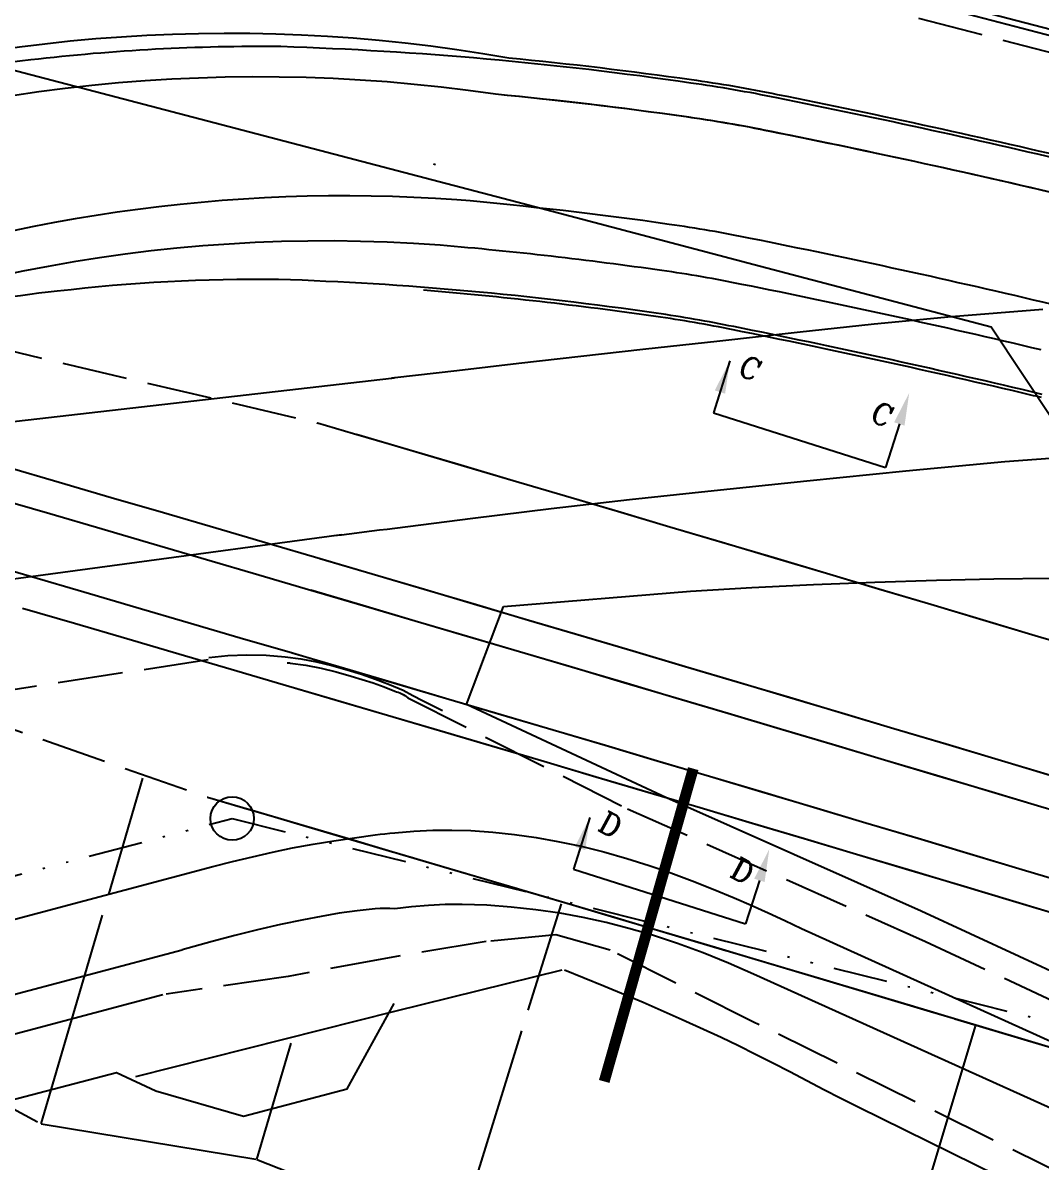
# Model space of a CAD drawing. Header units: millimetres. Extents: x 127045 to 128191, y 151549 to 152340.
# Drawn here: x 127383 to 127429.8, y 151946 to 151998.4 of the extents above; entities that cross this region are included whole.
import ezdxf

# ---------------------------------------------------------------- set-up
doc = ezdxf.new("R2010")
doc.units = ezdxf.units.MM
doc.header["$MEASUREMENT"] = 0
for name, pattern in [('BTA', [5.699999999999999, 2.5, -1, 0.1, -1, 0.1, -1]), ('CENTER2', [28.125, 18.75, -3.125, 3.125, -3.125]), ('HTS', [7.5, 4, -1, 1.5, -1]), ('INT_344$0$TYPE1', [4, 3, -1]), ('INT_344$0$TYPE3', [11, 10, -1]), ('TGV_344$0$TYPE1', [4, 3, -1])]:
    doc.linetypes.add(name, pattern=pattern)
doc.layers.get('0').update_dxf_attribs({"color": 252, "linetype": 'CONTINUOUS'})
for name, color, linetype in [('-BT_AER_DES', 5, 'BTA'), ('-GAI_PRO', 7, 'CONTINUOUS'), ('-HT_SOU_PRO', 4, 'HTS'), ('-POT_EX_DES', 5, 'CONTINUOUS'), ('COUPS_PRO', 7, 'CONTINUOUS'), ('INT_344$0$102', 252, 'CONTINUOUS'), ('INT_344$0$104', 252, 'CONTINUOUS'), ('INT_344$0$105', 252, 'CONTINUOUS'), ('INT_344$0$113', 252, 'CONTINUOUS'), ('INT_344$0$136', 252, 'CONTINUOUS'), ('INT_344$0$RONDPOINT', 252, 'CONTINUOUS'), ('TGV_344$0$1', 252, 'CONTINUOUS'), ('TGV_344$0$36', 252, 'CONTINUOUS'), ('TGV_344$0$5', 252, 'CONTINUOUS'), ('TGV_344$0$6', 252, 'CONTINUOUS'), ('VOI_344$0$101', 252, 'CONTINUOUS'), ('VOI_344$0$104', 252, 'CONTINUOUS')]:
    doc.layers.add(name, color=color, linetype=linetype)
doc.styles.add('ROMANC', font='romanc', dxfattribs={"height": 1.5})

# ---------------------------------------------------------------- blocks, each defined once
blk = doc.blocks.new('P_BETON')
blk.add_circle((0, 0), 1)
blk = doc.blocks.new('INT_344')
at = {"layer": 'INT_344$0$102'}
for p, q in [((127384.630085, 151977.259061, 57.401974), (127382.229107, 151977.959468, 57.370659)), ((127387.030818, 151976.557814, 57.433289), (127384.630085, 151977.259061, 57.401974)), ((127384.207997, 151975.813094, 57.311974), (127381.807525, 151976.513352, 57.280659)), ((127389.431305, 151975.855727, 57.464603), (127387.030818, 151976.557814, 57.433289)), ((127386.608223, 151975.111994, 57.343288), (127384.207997, 151975.813094, 57.311974)), ((127391.831546, 151975.152799, 57.495918), (127389.431305, 151975.855727, 57.464603)), ((127394.23154, 151974.44903, 57.5282), (127391.831546, 151975.152799, 57.495918)), ((127389.008204, 151974.410055, 57.374603), (127386.608223, 151975.111994, 57.343288)), ((127391.407939, 151973.707275, 57.40591800000001), (127389.008204, 151974.410055, 57.374603)), ((127396.631289, 151973.744421, 57.56048199999999), (127394.23154, 151974.44903, 57.5282)), ((127380.967896, 151973.633244, 57.34066), (127383.367359, 151972.93328, 57.371974)), ((127393.807427, 151973.003655, 57.438201), (127391.407939, 151973.707275, 57.40591800000001)), ((127399.021192, 151973.041795, 57.592634), (127396.62169, 151973.747241, 57.559868)), ((127399.03079, 151973.038972, 57.592764), (127396.631289, 151973.744421, 57.56048199999999)), ((127401.420447, 151972.335509, 57.625401), (127399.021192, 151973.041795, 57.592634)), ((127401.430044, 151972.332682, 57.625046), (127399.03079, 151973.038972, 57.592764)), ((127383.367359, 151972.93328, 57.371974), (127385.766577, 151972.232475, 57.403288)), ((127396.206669, 151972.299195, 57.470484), (127393.807427, 151973.003655, 57.438201)), ((127385.766577, 151972.232475, 57.403288), (127388.165549, 151971.530831, 57.43460200000001)), ((127398.596069, 151971.596717, 57.50263399999999), (127396.197073, 151972.302014, 57.46986800000001)), ((127398.605664, 151971.593894, 57.50276700000001), (127396.206669, 151972.299195, 57.470484)), ((127403.819455, 151971.628382, 57.65816700000001), (127401.420447, 151972.335509, 57.625401)), ((127403.82905, 151971.625552, 57.65829799999999), (127401.430044, 151972.332682, 57.625046)), ((127382.945271, 151971.487312, 57.281974), (127385.343982, 151970.786656, 57.313288)), ((127388.165549, 151971.530831, 57.43460200000001), (127390.564276, 151970.828346, 57.465916)), ((127400.994818, 151970.890579, 57.5354), (127398.596069, 151971.596717, 57.50263399999999)), ((127401.004412, 151970.887753, 57.535049), (127398.605664, 151971.593894, 57.50276700000001)), ((127406.218214, 151970.920415, 57.69093299999999), (127403.819455, 151971.628382, 57.65816700000001)), ((127406.227809, 151970.917582, 57.691549), (127403.82905, 151971.625552, 57.65829799999999)), ((127385.343982, 151970.786656, 57.313288), (127387.742448, 151970.085159, 57.344602)), ((127390.564276, 151970.828346, 57.465916), (127392.962756, 151970.125021, 57.498199)), ((127403.393319, 151970.183602, 57.568167), (127400.994818, 151970.890579, 57.5354)), ((127403.402913, 151970.180772, 57.5683), (127401.004412, 151970.887753, 57.535049)), ((127408.616726, 151970.211609, 57.724667), (127406.218214, 151970.920415, 57.69093299999999)), ((127408.62632, 151970.208772, 57.724801), (127406.227809, 151970.917582, 57.691549)), ((127387.742448, 151970.085159, 57.344602), (127390.140669, 151969.382823, 57.375916)), ((127392.962756, 151970.125021, 57.498199), (127395.36099, 151969.420857, 57.53048100000001)), ((127405.791573, 151969.475785, 57.600933), (127403.393319, 151970.183602, 57.568167)), ((127405.801166, 151969.472951, 57.601551), (127403.402913, 151970.180772, 57.5683)), ((127411.014989, 151969.501962, 57.7584), (127408.616726, 151970.211609, 57.724667)), ((127411.024582, 151969.499122, 57.758053), (127408.62632, 151970.208772, 57.724801)), ((127390.140669, 151969.382823, 57.375916), (127392.538643, 151968.679646, 57.408198)), ((127395.351398, 151969.423675, 57.529869), (127397.749386, 151968.718674, 57.562634)), ((127395.36099, 151969.420857, 57.53048100000001), (127397.758977, 151968.715853, 57.562764)), ((127408.189579, 151968.767127, 57.634666), (127405.791573, 151969.475785, 57.600933)), ((127408.19917, 151968.764291, 57.634802), (127405.801166, 151969.472951, 57.601551)), ((127413.413004, 151968.791476, 57.79213299999999), (127411.014989, 151969.501962, 57.7584)), ((127413.422596, 151968.788633, 57.792272), (127411.024582, 151969.499122, 57.758053)), ((127392.538643, 151968.679646, 57.408198), (127394.936371, 151967.975631, 57.44048100000001)), ((127397.749386, 151968.718674, 57.562634), (127400.147127, 151968.012833, 57.5954)), ((127397.758977, 151968.715853, 57.562764), (127400.156718, 151968.010008, 57.59504699999999)), ((127410.587336, 151968.05763, 57.6684), (127408.189579, 151968.767127, 57.634666)), ((127410.596927, 151968.054791, 57.668053), (127408.19917, 151968.764291, 57.634802)), ((127415.81077, 151968.08015, 57.825867), (127413.413004, 151968.791476, 57.79213299999999)), ((127415.82036, 151968.077303, 57.82649), (127413.422596, 151968.788633, 57.792272)), ((127394.92678, 151967.978448, 57.43986899999999), (127397.324263, 151967.273596, 57.472634)), ((127394.936371, 151967.975631, 57.44048100000001), (127397.333852, 151967.270775, 57.472764)), ((127400.147127, 151968.012833, 57.5954), (127402.544621, 151967.306153, 57.628165)), ((127400.156718, 151968.010008, 57.59504699999999), (127402.55421, 151967.303325, 57.628298)), ((127412.984845, 151967.347294, 57.702133), (127410.587336, 151968.05763, 57.6684)), ((127412.994435, 151967.344452, 57.702271), (127410.596927, 151968.054791, 57.668053)), ((127418.208286, 151967.367985, 57.86056899999999), (127415.81077, 151968.08015, 57.825867)), ((127418.217876, 151967.365134, 57.860709), (127415.82036, 151968.077303, 57.82649)), ((127402.544621, 151967.306153, 57.628165), (127404.941867, 151966.598633, 57.66093100000001)), ((127402.55421, 151967.303325, 57.628298), (127404.951456, 151966.595801, 57.661549)), ((127415.382105, 151966.636118, 57.73586700000001), (127412.984845, 151967.347294, 57.702133)), ((127415.391694, 151966.633272, 57.73649), (127412.994435, 151967.344452, 57.702271)), ((127420.605553, 151966.65498, 57.89527099999999), (127418.208286, 151967.367985, 57.86056899999999)), ((127420.615142, 151966.652126, 57.894928), (127418.217876, 151967.365134, 57.860709)), ((127397.324263, 151967.273596, 57.472634), (127399.721498, 151966.567904, 57.5054)), ((127397.333852, 151967.270775, 57.472764), (127399.731086, 151966.56508, 57.505047)), ((127399.721498, 151966.567904, 57.5054), (127402.118486, 151965.861373, 57.538165)), ((127399.731086, 151966.56508, 57.505047), (127402.128073, 151965.858545, 57.538298)), ((127404.941867, 151966.598633, 57.66093100000001), (127407.338865, 151965.890274, 57.694665)), ((127404.951456, 151966.595801, 57.661549), (127407.348453, 151965.887439, 57.694799)), ((127417.779116, 151965.924103, 57.77056899999999), (127415.382105, 151966.636118, 57.73586700000001)), ((127417.788704, 151965.921253, 57.770709), (127415.391694, 151966.633272, 57.73649)), ((127423.00257, 151965.941135, 57.929974), (127420.605553, 151966.65498, 57.89527099999999)), ((127423.012158, 151965.938278, 57.93011600000001), (127420.615142, 151966.652126, 57.894928)), ((127402.118486, 151965.861373, 57.538165), (127404.515226, 151965.154002, 57.57093)), ((127402.128073, 151965.858545, 57.538298), (127404.524812, 151965.151171, 57.571548)), ((127407.338865, 151965.890274, 57.694665), (127409.735616, 151965.181075, 57.728399)), ((127407.348453, 151965.887439, 57.694799), (127409.745202, 151965.178237, 57.72805)), ((127420.175878, 151965.211249, 57.805271), (127417.779116, 151965.924103, 57.77056899999999)), ((127420.185464, 151965.208395, 57.804928), (127417.788704, 151965.921253, 57.770709)), ((127425.399337, 151965.226451, 57.964676), (127423.00257, 151965.941135, 57.929974)), ((127425.408924, 151965.223591, 57.96530300000001), (127423.012158, 151965.938278, 57.93011600000001)), ((127422.572389, 151964.497555, 57.839973), (127420.175878, 151965.211249, 57.805271)), ((127422.581975, 151964.494698, 57.840116), (127420.185464, 151965.208395, 57.804928)), ((127427.795836, 151964.51087, 58.000347), (127425.399337, 151965.226451, 57.964676)), ((127427.805439, 151964.508064, 58.000491), (127425.408924, 151965.223591, 57.96530300000001)), ((127404.515226, 151965.154002, 57.57093), (127406.911718, 151964.445793, 57.604665)), ((127404.524812, 151965.151171, 57.571548), (127406.921304, 151964.442958, 57.604799)), ((127409.735616, 151965.181075, 57.728399), (127412.132117, 151964.471037, 57.762134)), ((127409.745202, 151965.178237, 57.72805), (127412.141703, 151964.468196, 57.76226999999999)), ((127406.911718, 151964.445793, 57.604665), (127409.307963, 151963.736744, 57.638399)), ((127406.921304, 151964.442958, 57.604799), (127409.317547, 151963.733906, 57.63805)), ((127412.132117, 151964.471037, 57.762134), (127414.52837, 151963.76016, 57.79586800000001)), ((127412.141703, 151964.468196, 57.76226999999999), (127414.537954, 151963.757315, 57.79649000000001)), ((127424.96865, 151963.783021, 57.874676), (127422.572389, 151964.497555, 57.839973)), ((127424.978235, 151963.780162, 57.875303), (127422.581975, 151964.494698, 57.840116)), ((127430.192068, 151963.794393, 58.03601800000001), (127427.795836, 151964.51087, 58.000347)), ((127430.201704, 151963.791698, 58.035679), (127427.805439, 151964.508064, 58.000491)), ((127409.307963, 151963.736744, 57.638399), (127411.703958, 151963.026855, 57.672133)), ((127409.317547, 151963.733906, 57.63805), (127411.713542, 151963.024014, 57.67227)), ((127414.52837, 151963.76016, 57.79586800000001), (127416.924374, 151963.048444, 57.83056999999999)), ((127414.537954, 151963.757315, 57.79649000000001), (127416.933957, 151963.045595, 57.830709)), ((127427.364644, 151963.067591, 57.91034699999999), (127424.96865, 151963.783021, 57.874676)), ((127427.374245, 151963.064786, 57.910491), (127424.978235, 151963.780162, 57.875303)), ((127411.703958, 151963.026855, 57.672133), (127414.099705, 151962.316128, 57.705868)), ((127411.713542, 151963.024014, 57.67227), (127414.109288, 151962.313284, 57.70649)), ((127416.924374, 151963.048444, 57.83056999999999), (127419.320128, 151962.335889, 57.86527299999999)), ((127416.933957, 151963.045595, 57.830709), (127419.32971, 151962.333037, 57.864929)), ((127429.76037, 151962.351265, 57.946018), (127427.364644, 151963.067591, 57.91034699999999)), ((127429.770004, 151962.348571, 57.94567900000001), (127427.374245, 151963.064786, 57.910491)), ((127414.099705, 151962.316128, 57.705868), (127416.495204, 151961.604563, 57.74057)), ((127414.109288, 151962.313284, 57.70649), (127416.504785, 151961.601714, 57.740709)), ((127419.320128, 151962.335889, 57.86527299999999), (127421.715633, 151961.622495, 57.899975)), ((127419.32971, 151962.333037, 57.864929), (127421.725214, 151961.619639, 57.900116)), ((127432.155871, 151961.634187, 57.981689), (127429.76037, 151962.351265, 57.946018)), ((127432.165474, 151961.631388, 57.98183299999999), (127429.770004, 151962.348571, 57.94567900000001)), ((127416.495204, 151961.604563, 57.74057), (127418.890452, 151960.892158, 57.77527199999999)), ((127416.504785, 151961.601714, 57.740709), (127418.900033, 151960.889306, 57.774929)), ((127421.715633, 151961.622495, 57.899975), (127424.110887, 151960.908262, 57.934677)), ((127421.725214, 151961.619639, 57.900116), (127424.120468, 151960.905403, 57.935303)), ((127418.890452, 151960.892158, 57.77527199999999), (127421.285451, 151960.178914, 57.809975)), ((127418.900033, 151960.889306, 57.774929), (127421.295031, 151960.176059, 57.810116)), ((127424.110887, 151960.908262, 57.934677), (127426.505874, 151960.193132, 57.970347)), ((127424.120468, 151960.905403, 57.935303), (127426.515471, 151960.190328, 57.97049000000001)), ((127421.285451, 151960.178914, 57.809975), (127423.680201, 151959.464832, 57.844677)), ((127421.295031, 151960.176059, 57.810116), (127423.689779, 151959.461974, 57.845303)), ((127426.505874, 151960.193132, 57.970347), (127428.900594, 151959.477107, 58.006018)), ((127426.515471, 151960.190328, 57.97049000000001), (127428.910224, 151959.474414, 58.005676)), ((127423.680201, 151959.464832, 57.844677), (127426.074682, 151958.749853, 57.880347)), ((127423.689779, 151959.461974, 57.845303), (127426.084277, 151958.747049, 57.880489)), ((127428.900594, 151959.477107, 58.006018), (127431.295089, 151958.76033, 58.041688)), ((127428.910224, 151959.474414, 58.005676), (127431.304688, 151958.757533, 58.04183199999999)), ((127426.074682, 151958.749853, 57.880347), (127428.468897, 151958.033979, 57.91601800000001)), ((127426.084277, 151958.747049, 57.880489), (127428.478524, 151958.031287, 57.915676)), ((127428.468897, 151958.033979, 57.91601800000001), (127430.862886, 151957.317353, 57.951688)), ((127428.478524, 151958.031287, 57.915676), (127430.872483, 151957.314557, 57.951832))]:
    blk.add_line(p, q, dxfattribs=at)
at = {"layer": 'INT_344$0$104'}
for centre, radius, start, end in [((127393.8804116966, 151906.8155120632), 90.47885683142307, 89.39693094228501, 96.69944131700962), ((127389.3578640116, 151828.7236233694), 168.6546196961654, 81.70917137077316, 88.1397366636926), ((127390.1349714155, 151932.061567892), 64.97285736322381, 96.0163203700146, 103.0390424672752), ((127404.9043036878, 151932.9913996275), 63.23575747823285, 78.39706448511619, 82.02518849792905), ((127336.8324522694, 151591.5154635796), 411.4296363748318, 76.64800151678742, 78.67553166543823), ((127393.8854662823, 151906.7274694949), 79.86698382428949, 89.40122328509861, 96.71220481890713), ((127389.5607286565, 151831.1670955145), 155.5086076803644, 81.6725077776086, 88.0987220162912), ((127390.3594375225, 151930.7272799222), 55.6239065973551, 95.99453763088916, 103.022068052895), ((127404.1128605225, 151928.4039140876), 57.19028662922631, 78.36763726144646, 81.98888750038128), ((127337.8165472036, 151596.0933555126), 396.048501896925, 76.6397271708656, 78.66702815433293), ((127422.9117202889, 151954.3705091), 27.8044156572542, 75.60380455713648, 76.64772644013193)]:
    blk.add_arc(centre, radius, start, end, dxfattribs=at)
at = {"layer": 'INT_344$0$105', "linetype": 'INT_344$0$TYPE1'}
for p, q in [((127377.010244, 151984.585288, 57.197426), (127396.511078, 151979.984822, 56.517906)), ((127398.16157, 151979.500149, 56.540092), (127396.511078, 151979.984822, 56.517906)), ((127399.811946, 151979.015078, 56.562277), (127398.16157, 151979.500149, 56.540092)), ((127400.701487, 151978.753449, 56.57423499999999), (127398.299985, 151979.459483, 56.54147)), ((127401.462205, 151978.52961, 56.584462), (127399.811946, 151979.015078, 56.562277)), ((127403.102742, 151978.046574, 56.607), (127400.701487, 151978.753449, 56.57423499999999)), ((127403.112347, 151978.043744, 56.606647), (127401.462205, 151978.52961, 56.584462)), ((127405.50375, 151977.338858, 56.639766), (127403.102742, 151978.046574, 56.607)), ((127405.513353, 151977.336025, 56.639898), (127403.112347, 151978.043744, 56.606647)), ((127407.904509, 151976.630301, 56.67253100000001), (127405.50375, 151977.338858, 56.639766)), ((127407.914111, 151976.627465, 56.673149), (127405.513353, 151977.336025, 56.639898)), ((127410.30502, 151975.920903, 56.706265), (127407.904509, 151976.630301, 56.67253100000001)), ((127410.314621, 151975.918064, 56.7064), (127407.914111, 151976.627465, 56.673149)), ((127412.705282, 151975.210665, 56.74), (127410.30502, 151975.920903, 56.706265)), ((127412.714883, 151975.207823, 56.739651), (127410.314621, 151975.918064, 56.7064)), ((127415.105296, 151974.499587, 56.773734), (127412.705282, 151975.210665, 56.74)), ((127415.114896, 151974.496741, 56.77387), (127412.714883, 151975.207823, 56.739651)), ((127417.505061, 151973.787668, 56.80746800000001), (127415.105296, 151974.499587, 56.773734)), ((127417.514659, 151973.784819, 56.808088), (127415.114896, 151974.496741, 56.77387)), ((127419.904576, 151973.074909, 56.84217099999999), (127417.505061, 151973.787668, 56.80746800000001)), ((127419.914173, 151973.072056, 56.842307), (127417.514659, 151973.784819, 56.808088)), ((127422.303841, 151972.361309, 56.876873), (127419.904576, 151973.074909, 56.84217099999999)), ((127422.313438, 151972.358453, 56.876526), (127419.914173, 151973.072056, 56.842307)), ((127424.702856, 151971.64687, 56.911575), (127422.303841, 151972.361309, 56.876873)), ((127424.712452, 151971.64401, 56.911714), (127422.313438, 151972.358453, 56.876526)), ((127427.101621, 151970.93159, 56.946278), (127424.702856, 151971.64687, 56.911575)), ((127427.111216, 151970.928727, 56.946901), (127424.712452, 151971.64401, 56.911714)), ((127429.500118, 151970.215412, 56.981948), (127427.101621, 151970.93159, 56.946278)), ((127429.509729, 151970.212604, 56.982089), (127427.111216, 151970.928727, 56.946901)), ((127431.898348, 151969.498338, 57.01761800000001), (127429.500118, 151970.215412, 56.981948)), ((127431.907992, 151969.495641, 57.017277), (127429.509729, 151970.212604, 56.982089)), ((127372.560415, 151969.403955, 57.256958), (127391.455483, 151962.791182, 56.517796)), ((127391.455483, 151962.791182, 56.517796), (127398.048783, 151960.854017, 56.606647)), ((127391.455906, 151962.792623, 56.517796), (127393.104301, 151962.308567, 56.540009)), ((127393.104301, 151962.308567, 56.540009), (127394.752578, 151961.824114, 56.562222)), ((127393.152561, 151962.294463, 61.341621), (127393.248486, 151962.266206, 56.54147)), ((127393.248486, 151962.266206, 56.54147), (127395.643968, 151961.561942, 56.57423499999999)), ((127393.248486, 151962.266206, 56.54147), (127402.828931, 151959.444117, 56.67253100000001)), ((127394.752578, 151961.824114, 56.562222), (127396.400739, 151961.339264, 56.584435)), ((127395.643968, 151961.561942, 56.57423499999999), (127398.039203, 151960.856839, 56.607)), ((127396.400739, 151961.339264, 56.584435), (127398.048783, 151960.854017, 56.606647)), ((127398.039203, 151960.856839, 56.607), (127400.434191, 151960.150897, 56.639766)), ((127398.048783, 151960.854017, 56.606647), (127407.627246, 151958.025205, 56.739651)), ((127398.048783, 151960.854017, 56.606647), (127400.44377, 151960.148072, 56.639898)), ((127400.434191, 151960.150897, 56.639766), (127402.828931, 151959.444117, 56.67253100000001)), ((127400.44377, 151960.148072, 56.639898), (127402.83851, 151959.441288, 56.673149)), ((127402.828931, 151959.444117, 56.67253100000001), (127412.405415, 151956.608611, 56.80746800000001)), ((127402.828931, 151959.444117, 56.67253100000001), (127405.223424, 151958.736498, 56.706265)), ((127402.83851, 151959.441288, 56.673149), (127405.233002, 151958.733666, 56.7064)), ((127405.223424, 151958.736498, 56.706265), (127407.617669, 151958.028041, 56.74)), ((127405.233002, 151958.733666, 56.7064), (127407.627246, 151958.025205, 56.739651)), ((127407.617669, 151958.028041, 56.74), (127410.011666, 151957.318745, 56.773734)), ((127407.627246, 151958.025205, 56.739651), (127417.201737, 151955.182979, 56.876526)), ((127407.627246, 151958.025205, 56.739651), (127410.021242, 151957.315906, 56.77387)), ((127410.011666, 151957.318745, 56.773734), (127412.405415, 151956.608611, 56.80746800000001)), ((127410.021242, 151957.315906, 56.77387), (127412.414989, 151956.605768, 56.808088)), ((127412.405415, 151956.608611, 56.80746800000001), (127421.977916, 151953.759693, 56.946278)), ((127412.405415, 151956.608611, 56.80746800000001), (127414.798914, 151955.897638, 56.84217099999999)), ((127412.414989, 151956.605768, 56.808088), (127414.808487, 151955.894793, 56.842307)), ((127414.798914, 151955.897638, 56.84217099999999), (127417.192164, 151955.185828, 56.876873)), ((127414.808487, 151955.894793, 56.842307), (127417.201737, 151955.182979, 56.876526)), ((127417.192164, 151955.185828, 56.876873), (127419.585165, 151954.473179, 56.911575)), ((127417.201737, 151955.182979, 56.876526), (127426.772237, 151952.327344, 57.017277)), ((127417.201737, 151955.182979, 56.876526), (127419.594737, 151954.470327, 56.911714)), ((127419.585165, 151954.473179, 56.911575), (127421.977916, 151953.759693, 56.946278)), ((127419.594737, 151954.470327, 56.911714), (127421.987487, 151953.756837, 56.946901)), ((127421.977916, 151953.759693, 56.946278), (127431.546418, 151950.897369, 57.088959)), ((127421.977916, 151953.759693, 56.946278), (127424.3704, 151953.045311, 56.981948)), ((127421.987487, 151953.756837, 56.946901), (127424.379987, 151953.04251, 56.982089)), ((127424.3704, 151953.045311, 56.981948), (127426.762617, 151952.330034, 57.01761800000001)), ((127424.379987, 151953.04251, 56.982089), (127426.772237, 151952.327344, 57.017277)), ((127426.762617, 151952.330034, 57.01761800000001), (127429.154609, 151951.614006, 57.053288)), ((127426.772237, 151952.327344, 57.017277), (127436.338728, 151949.458306, 57.1619)), ((127426.772237, 151952.327344, 57.017277), (127429.164198, 151951.611212, 57.05343199999999)), ((127429.154609, 151951.614006, 57.053288), (127431.546418, 151950.897369, 57.088959)), ((127429.164198, 151951.611212, 57.05343199999999), (127431.55587, 151950.894118, 57.089588))]:
    blk.add_line(p, q, dxfattribs=at)
at = {"layer": 'INT_344$0$113', "linetype": 'INT_344$0$TYPE3'}
for p, q in [((127401.943319, 151991.859933, 60.849667), (127401.846639, 151991.885485, 60.847424)), ((127383.808189, 151947.773767), (127388.481161, 151963.665768)), ((127402.937709, 151942.505415), (127407.721075, 151957.894988)), ((127374.842002, 151952.62012, 61.161541), (127383.808189, 151947.773767, 61.99889)), ((127421.598674, 151935.032659), (127426.767937, 151952.268995)), ((127393.717014, 151946.148577), (127395.293236, 151951.485724)), ((127383.808189, 151947.773767, 61.99889), (127393.717014, 151946.148577, 61.716705)), ((127393.717014, 151946.148577, 61.716705), (127403.02666, 151942.487518, 62.141144))]:
    blk.add_line(p, q, dxfattribs=at)
at = {"layer": 'INT_344$0$136', "linetype": 'Continuous'}
for p, q in [((127370.036016, 151999.486863), (127405.681348, 151990.149686, 65.035614)), ((127427.485294, 151984.41798, 64.06564300000001), (127430.35673, 151980.074284))]:
    blk.add_line(p, q, dxfattribs=at)
at = {"layer": 'INT_344$0$136'}
for p, q in [((127405.681348, 151990.149686, 65.035614), (127416.583321, 151987.283833, 64.550629)), ((127416.583321, 151987.283833, 64.550629), (127427.485294, 151984.41798, 64.06564300000001))]:
    blk.add_line(p, q, dxfattribs=at)
at = {"layer": 'INT_344$0$RONDPOINT'}
for centre, radius, start, end in [((127392.4521747182, 151924.3818096818), 73.51482996899578, 79.93522135008206, 138.8618502411585), ((127393.8190309461, 151921.5523562449), 74.34569073397691, 81.59220547970388, 142.2157966679927), ((127397.7943585214, 151917.23170589), 73.19905625987316, 85.98867236486235, 134.7499252801164), ((127396.9199741747, 151917.8449470506), 70.51271936938652, 85.74602730725998, 147.8849866094506)]:
    blk.add_arc(centre, radius, start, end, dxfattribs=at)
blk = doc.blocks.new('TGV_344')
at = {"linetype": 'Continuous'}
for p, q in [((127416.48426, 151972.42509, 62.352), (127419.308822, 151972.562627, 62.450998)), ((127419.308822, 151972.562627, 62.450998), (127422.134473, 151972.6756, 62.54999599999999)), ((127422.134473, 151972.6756, 62.54999599999999), (127424.961, 151972.764, 62.648998)), ((127424.961, 151972.764, 62.648998), (127427.610638, 151972.822314, 62.683)), ((127427.610638, 151972.822314, 62.683), (127430.260674, 151972.856122, 62.717)), ((127413.661, 151972.263, 62.252998), (127416.48426, 151972.42509, 62.352)), ((127400.062, 151952.959, 62.347), (127407.762, 151954.86, 62.228001)), ((127407.862, 151954.86, 62.245998), (127409.680168, 151954.127816, 62.288751)), ((127409.680168, 151954.127816, 62.288751), (127411.486525, 151953.36696, 62.331499)), ((127411.486525, 151953.36696, 62.331499), (127413.280618, 151952.577622, 62.374247)), ((127388.163572, 151949.960034, -0.012371), (127400.062, 151952.959, 62.347)), ((127413.280618, 151952.577622, 62.374247), (127415.062, 151951.76, 62.417)), ((127415.062, 151951.76, 62.417), (127415.859023, 151951.37889, 62.412499)), ((127415.859023, 151951.37889, 62.412499), (127416.650528, 151950.986508, 62.407999)), ((127416.650528, 151950.986508, 62.407999), (127417.437718, 151950.585665, 62.403498)), ((127417.437718, 151950.585665, 62.403498), (127418.221918, 151950.179115, 62.398998)), ((127418.221918, 151950.179115, 62.398998), (127419.004704, 151949.770329, 62.394499)), ((127419.004704, 151949.770329, 62.394499), (127419.788058, 151949.362564, 62.389999)), ((127419.788058, 151949.362564, 62.389999), (127420.573375, 151948.958539, 62.3855)), ((127420.573375, 151948.958539, 62.3855), (127421.362, 151948.561, 62.381001)), ((127421.362, 151948.561, 62.381001), (127423.505862, 151947.498472, 62.453)), ((127423.505862, 151947.498472, 62.453), (127425.653837, 151946.444285, 62.525)), ((127425.653837, 151946.444285, 62.525), (127427.805894, 151945.398456, 62.596999))]:
    blk.add_line(p, q, dxfattribs=at)
at = {"layer": 'TGV_344$0$1'}
for p, q in [((127407.916559, 152003.912832, 0.119917), (127450.961, 151992.668, 59.881001)), ((127429.855848, 151985.209677, 61.017254), (127425.661, 151984.865, 61.113998)), ((127425.661, 151984.865, 61.113998), (127422.106359, 151984.53339, 61.24000600000001)), ((127418.55614, 151984.15726, 61.366011), (127415.00849, 151983.759764, 61.49201)), ((127422.106359, 151984.53339, 61.24000600000001), (127418.55614, 151984.15726, 61.366011)), ((127415.00849, 151983.759764, 61.49201), (127411.461, 151983.364, 61.618)), ((127408.60998, 151983.047483, 46.213483), (127405.759632, 151982.724976, 30.809)), ((127411.461, 151983.364, 61.618), (127408.60998, 151983.047483, 46.213483)), ((127405.759632, 151982.724976, 30.809), (127402.909968, 151982.396481, 15.404517)), ((127399.909694, 151982.043087, -58.180269), (127339.573342388, 151975.1232469934, -58.180269)), ((127399.947521, 151982.047806, -43.635202), (127399.909694, 151982.043087, -58.180269)), ((127399.985348, 151982.052532, -29.090135), (127399.947521, 151982.047806, -43.635202)), ((127400.023175, 151982.057263, -14.545067), (127399.985348, 151982.052532, -29.090135)), ((127400.061, 151982.062), (127400.023175, 151982.057263, -14.545067)), ((127402.909968, 151982.396481, 15.404517), (127400.061, 151982.062)), ((127428.103839, 151978.215825, 60.843764), (127432.661, 151978.565, 60.702)), ((127419.005593, 151977.340003, 61.127263), (127423.552467, 151977.799205, 60.98551800000001)), ((127423.552467, 151977.799205, 60.98551800000001), (127428.103839, 151978.215825, 60.843764)), ((127414.461, 151976.863, 61.269001), (127419.005593, 151977.340003, 61.127263)), ((127410.857186, 151976.47061, 45.951609), (127414.461, 151976.863, 61.269001)), ((127407.255826, 151976.056303, 30.634501), (127410.857186, 151976.47061, 45.951609)), ((127403.657053, 151975.620095, 15.317392), (127407.255826, 151976.056303, 30.634501)), ((127399.711308, 151975.118615, -4.759614), (127400.061, 151975.162)), ((127400.061, 151975.162), (127403.657053, 151975.620095, 15.317392)), ((127397.263426, 151974.815135, -38.077081), (127397.613339, 151974.856749, -33.317405)), ((127397.613339, 151974.856749, -33.317405), (127397.963134, 151974.899335, -28.557746)), ((127397.963134, 151974.899335, -28.557746), (127398.312836, 151974.942674, -23.798094)), ((127398.312836, 151974.942674, -23.798094), (127398.662471, 151974.986543, -19.038441)), ((127398.662471, 151974.986543, -19.038441), (127399.012071, 151975.030666, -14.278835)), ((127399.012071, 151975.030666, -14.278835), (127399.361674, 151975.074763, -9.519226)), ((127399.361674, 151975.074763, -9.519226), (127399.711308, 151975.118615, -4.759614)), ((127398.209242, 151960.929218, 61.496255), (127399.162, 151961.06, 61.521)), ((127399.162, 151961.06, 61.521), (127399.386552, 151961.088897, 46.140237)), ((127399.386552, 151961.088897, 46.140237), (127399.611422, 151961.115198, 30.7605)), ((127399.611422, 151961.115198, 30.7605), (127399.836582, 151961.1389, 15.380763)), ((127399.836582, 151961.1389, 15.380763), (127400.062, 151961.16)), ((127400.062, 151961.16), (127400.93493, 151961.235096, 15.374348)), ((127400.93493, 151961.235096, 15.374348), (127401.810091, 151961.276827, 30.737499)), ((127401.810091, 151961.276827, 30.737499), (127402.686206, 151961.285132, 46.10065)), ((127402.686206, 151961.285132, 46.10065), (127403.562, 151961.26, 61.474998)), ((127403.562, 151961.26, 61.474998), (127404.568485, 151961.190854, 61.474998)), ((127404.568485, 151961.190854, 61.474998), (127405.571252, 151961.081665, 61.474998)), ((127405.571252, 151961.081665, 61.474998), (127406.569239, 151960.9369, 61.474998)), ((127395.362, 151960.459, 61.422001), (127396.30777, 151960.635976, 61.446757)), ((127396.30777, 151960.635976, 61.446757), (127397.25742, 151960.79031, 61.47150799999999)), ((127397.25742, 151960.79031, 61.47150799999999), (127398.209242, 151960.929218, 61.496255)), ((127406.569239, 151960.9369, 61.474998), (127407.562, 151960.761, 61.474998)), ((127407.562, 151960.761, 61.474998), (127408.624822, 151960.536242, 61.506764)), ((127408.624822, 151960.536242, 61.506764), (127409.679052, 151960.274738, 61.53851)), ((127392.606294, 151959.833695, 15.368982), (127393.521696, 151960.055714, 30.718825)), ((127393.521696, 151960.055714, 30.718825), (127394.440153, 151960.265012, 46.069379)), ((127394.440153, 151960.265012, 46.069379), (127395.362, 151960.459, 61.422001)), ((127409.679052, 151960.274738, 61.53851), (127410.724615, 151959.981394, 61.570251)), ((127410.724615, 151959.981394, 61.570251), (127411.762, 151959.661, 61.602001)), ((127391.693472, 151959.601512, 0.018488), (127392.606294, 151959.833695, 15.368982)), ((127411.762, 151959.661, 61.602001), (127412.75093, 151959.322184, 61.62226)), ((127412.75093, 151959.322184, 61.62226), (127413.728313, 151958.951761, 61.642511)), ((127413.728313, 151958.951761, 61.642511), (127414.697307, 151958.56104, 61.66275699999999)), ((127414.697307, 151958.56104, 61.66275699999999), (127415.662, 151958.161, 61.682999)), ((127402.384697, 151957.854543, 45.973887), (127401.608171, 151957.819349, 30.653)), ((127403.162, 151957.86, 61.306), (127402.384697, 151957.854543, 45.973887)), ((127404.291985, 151957.823894, 61.330761), (127403.162, 151957.86, 61.306)), ((127415.662, 151958.161, 61.682999), (127416.444406, 151957.827608, 61.680749)), ((127397.503861, 151957.457613, 61.193507), (127396.681495, 151957.314494, 61.20025500000001)), ((127398.330636, 151957.576716, 61.186756), (127397.503861, 151957.457613, 61.193507)), ((127399.162, 151957.66, 61.18), (127398.330636, 151957.576716, 61.186756)), ((127399.38684, 151957.672717, 45.879574), (127399.162, 151957.66, 61.18)), ((127399.612, 151957.676958, 30.59), (127399.38684, 151957.672717, 45.879574)), ((127399.83716, 151957.672717, 15.300427), (127399.612, 151957.676958, 30.59)), ((127400.062, 151957.66), (127399.83716, 151957.672717, 15.300427)), ((127400.833561, 151957.754469, 15.332113), (127400.062, 151957.66)), ((127401.608171, 151957.819349, 30.653), (127400.833561, 151957.754469, 15.332113)), ((127405.419625, 151957.743821, 61.35550300000001), (127404.291985, 151957.823894, 61.330761)), ((127406.543379, 151957.621829, 61.38024300000001), (127405.419625, 151957.743821, 61.35550300000001)), ((127407.662, 151957.46, 61.404999), (127406.543379, 151957.621829, 61.38024300000001)), ((127408.724798, 151957.26632, 61.432012), (127407.662, 151957.46, 61.404999)), ((127416.444406, 151957.827608, 61.680749), (127417.221979, 151957.483097, 61.678499)), ((127417.221979, 151957.483097, 61.678499), (127417.994563, 151957.127537, 61.67625)), ((127394.804437, 151956.941768, 61.240754), (127393.751614, 151956.702621, 61.2745)), ((127395.862, 151957.159, 61.207001), (127394.804437, 151956.941768, 61.240754)), ((127396.681495, 151957.314494, 61.20025500000001), (127395.862, 151957.159, 61.207001)), ((127409.779538, 151957.033211, 61.459006), (127408.724798, 151957.26632, 61.432012)), ((127410.825411, 151956.763758, 61.48599599999999), (127409.779538, 151957.033211, 61.459006)), ((127417.994563, 151957.127537, 61.67625), (127418.762, 151956.761, 61.674)), ((127392.703984, 151956.441661, 61.308246), (127391.662, 151956.159, 61.341999)), ((127393.751614, 151956.702621, 61.2745), (127392.703984, 151956.441661, 61.308246)), ((127411.862, 151956.461, 61.513), (127410.825411, 151956.763758, 61.48599599999999)), ((127413.058678, 151956.069525, 61.557763), (127411.862, 151956.461, 61.513)), ((127391.662, 151956.159, 61.351002), (127390.296206, 151955.785055, 0.369144)), ((127414.241762, 151955.638713, 61.602501), (127413.058678, 151956.069525, 61.557763)), ((127415.409962, 151955.169033, 61.647239), (127414.241762, 151955.638713, 61.602501)), ((127416.562, 151954.661, 61.692001), (127415.409962, 151955.169033, 61.647239))]:
    blk.add_line(p, q, dxfattribs=at)
at = {"layer": 'TGV_344$0$1', "linetype": 'Continuous'}
for p, q in [((127418.762, 151956.761, 61.674), (127432.462, 151950.562, 62.078999)), ((127431.162, 151948.062, 62.051998), (127416.562, 151954.661, 61.682999))]:
    blk.add_line(p, q, dxfattribs=at)
at = {"layer": 'TGV_344$0$36'}
for p, q in [((127405.061, 151971.562, 62.047001), (127413.661, 151972.263, 62.262001)), ((127403.362, 151967.061, 61.695), (127405.061, 151971.562, 62.047001)), ((127412.562, 151962.761, 62.263), (127403.362, 151967.061, 61.695)), ((127424.262, 151957.562, 62.307999), (127412.562, 151962.761, 62.263)), ((127435.062, 151952.562, 62.326), (127424.262, 151957.562, 62.307999))]:
    blk.add_line(p, q, dxfattribs=at)
at = {"layer": 'TGV_344$0$5', "linetype": 'TGV_344$0$TYPE1'}
blk.add_line((127454.161, 151990.768, 59.931999), (127400.061, 152004.865, 59.289001), dxfattribs=at)
at = {"layer": 'TGV_344$0$6', "linetype": 'TGV_344$0$TYPE1'}
for p, q in [((127345.050694, 151961.969087, 2.624731000000004), (127391.486694, 151969.124087, 3.002730000000007)), ((127391.514694, 151969.220087, 3.002730000000007), (127392.390508, 151969.299358, 2.984717000000003)), ((127392.390508, 151969.299358, 2.984717000000003), (127393.269328, 151969.331152, 2.966730000000005)), ((127393.269328, 151969.331152, 2.966730000000005), (127394.148581, 151969.315379, 2.948744000000005)), ((127394.148581, 151969.315379, 2.948744000000005), (127395.025694, 151969.252087, 2.930731000000002)), ((127395.025694, 151969.252087, 2.930731000000002), (127395.750043, 151969.155888, 2.966788999999999)), ((127395.124133, 151968.971938, -0.069172), (127395.141364, 151968.970414, 7.578351)), ((127395.141364, 151968.970414, 7.578351), (127395.158597, 151968.968924, 15.225862)), ((127395.158597, 151968.968924, 15.225862), (127395.175833, 151968.967456, 22.873366)), ((127395.175833, 151968.967456, 22.873366), (127395.193069, 151968.965999, 30.520863)), ((127395.193069, 151968.965999, 30.520863), (127395.210305, 151968.964538, 38.168385)), ((127395.210305, 151968.964538, 38.168385), (127395.22754, 151968.963059, 45.81591)), ((127395.22754, 151968.963059, 45.81591), (127395.244772, 151968.96155, 53.463446)), ((127395.244772, 151968.96155, 53.463446), (127395.262, 151968.96, 61.111)), ((127395.262, 151968.96, 61.111), (127395.974061, 151968.866518, 61.14707900000001)), ((127395.750043, 151969.155888, 2.966788999999999), (127396.466946, 151969.016579, 3.002789)), ((127395.974061, 151968.866518, 61.14707900000001), (127396.677514, 151968.724123, 61.183094)), ((127396.466946, 151969.016579, 3.002789), (127397.175997, 151968.845098, 3.038760000000011)), ((127396.677514, 151968.724123, 61.183094), (127397.372447, 151968.55004, 61.219063)), ((127397.175997, 151968.845098, 3.038760000000011), (127397.878694, 151968.652087, 3.074732000000004)), ((127397.372447, 151968.55004, 61.219063), (127398.062, 151968.361, 61.255001)), ((127397.878694, 151968.652087, 3.074732000000004), (127398.532755, 151968.450695, 3.08148400000001)), ((127398.062, 151968.361, 61.255001), (127398.570018, 151968.209703, 45.937456)), ((127398.532755, 151968.450695, 3.08148400000001), (127399.179017, 151968.225524, 3.088232000000005)), ((127398.570018, 151968.209703, 45.937456), (127399.073022, 151968.042491, 30.627501)), ((127399.073022, 151968.042491, 30.627501), (127399.570514, 151967.85953, 15.317545)), ((127399.179017, 151968.225524, 3.088232000000005), (127399.816613, 151967.976877, 3.094980000000007)), ((127399.570514, 151967.85953, 15.317545), (127400.062, 151967.661)), ((127399.816613, 151967.976877, 3.094980000000007), (127400.444694, 151967.705087, 3.101732000000005)), ((127400.062, 151967.661), (127400.139332, 151967.643552)), ((127400.139332, 151967.643552), (127400.215333, 151967.620999)), ((127400.215333, 151967.620999), (127400.289665, 151967.593441)), ((127400.289665, 151967.593441), (127400.362, 151967.561)), ((127400.362, 151967.561), (127400.441831, 151967.518608, 15.337483)), ((127400.441831, 151967.518608, 15.337483), (127400.518666, 151967.470999, 30.641001)), ((127400.444694, 151967.705087, 3.101732000000005), (127400.895996, 151967.471298, -12.271773)), ((127400.518666, 151967.470999, 30.641001), (127400.592164, 151967.418386, 45.944519)), ((127400.592164, 151967.418386, 45.944519), (127400.662, 151967.361, 61.282001)), ((127400.662, 151967.361, 61.282001), (127410.762, 151962.261, 61.58700200000001)), ((127400.895996, 151967.471298, -12.271773), (127401.345769, 151967.233725, -27.65521099999999)), ((127401.345769, 151967.233725, -27.65521099999999), (127401.798595, 151967.001554, -43.04320499999999)), ((127401.798595, 151967.001554, -43.04320499999999), (127402.258602, 151966.784188, -58.43039)), ((127410.762, 151962.261, 61.58700200000001), (127424.462, 151956.162, 61.667999)), ((127407.462, 151956.46, 61.443001), (127404.262, 151956.16, 61.362)), ((127409.962, 151955.76, 61.443001), (127407.462, 151956.46, 61.443001)), ((127404.262, 151956.16, 61.362), (127400.062, 151955.459, 61.320999)), ((127416.562, 151952.461, 61.605), (127409.962, 151955.76, 61.443001)), ((127424.462, 151956.162, 61.667999), (127434.562, 151951.462, 62.009998)), ((127400.062, 151955.459, 61.320999), (127395.162, 151954.559, 61.272999)), ((127395.162, 151954.559, 61.272999), (127389.548671, 151953.743256, 0.015329)), ((127431.162, 151945.261, 61.749001), (127416.562, 151952.461, 61.605))]:
    blk.add_line(p, q, dxfattribs=at)
at = {"layer": 'TGV_344$0$6'}
blk.add_line((127332.191694, 151938.509087, 1.957731000000003), (127389.397365, 151953.724343, -58.16493999999999), dxfattribs=at)
blk = doc.blocks.new('VOI_344')
at = {"layer": 'VOI_344$0$101'}
blk.add_line((127425.387909, 151999.061096, 59.589001), (127460.210478, 151989.926783, 60.105999), dxfattribs=at)
for centre, radius, start, end in [((127385.6933598492, 151797.058298508), 198.9497041358989, 81.97315457438982, 84.5208783454719), ((127385.8565755899, 151798.8692785418), 197.1343505357621, 81.98914549373752, 84.51762024391512), ((127404.3514049388, 151929.7866543423), 64.91709264908243, 78.42704494751496, 82.05058644513369), ((127404.9042619862, 151932.9912800911), 61.66595159433712, 78.38350154587927, 82.01162555869111), ((127336.8324885358, 151591.5154720714), 409.859635570465, 76.64703464028213, 78.67456478893294), ((127337.5176512719, 151594.7032241644), 406.5999397764957, 76.64605014209336, 78.67335112556079), ((127386.434417083, 151804.9361279029), 186.0466932116113, 81.88991360935908, 84.91793394239029), ((127404.3513150113, 151929.7861093473), 59.91785027231486, 78.38535967703397, 82.00890117465228), ((127337.5176787075, 151594.703241153), 401.5999668555788, 76.64289761526157, 78.67019859872893), ((127386.7135483706, 151807.8561365884), 180.9668738121289, 81.85905423150511, 85.10659082195215), ((127404.1128885318, 151928.4040527114), 59.17005455795788, 78.38631378223964, 82.00756402117477), ((127337.8165534802, 151596.0934562853), 398.0283819214827, 76.64101240597911, 78.66831338944654)]:
    blk.add_arc(centre, radius, start, end, dxfattribs=at)
at = {"layer": 'VOI_344$0$104'}
for centre, radius, start, end in [((127385.4487645484, 151794.5088667706), 203.2282654376704, 82.01017827109385, 84.39451340442568), ((127404.9042983881, 151932.991417312), 63.38573412562754, 78.39831597388617, 82.0264399866985), ((127336.8324861592, 151591.515468174), 411.579623105183, 76.64809848744144, 78.67562863609228), ((127386.8988521534, 151809.7151214368), 176.970566448682, 81.82493733918629, 85.3025242317262), ((127404.1128620072, 151928.4038947308), 57.04031231827468, 78.36617482084705, 81.98742505978164), ((127337.8165361185, 151596.0933689991), 395.8984922749504, 76.63962716509235, 78.66692814855978), ((127422.9117358302, 151954.3704510661), 27.65446938487333, 75.60250417113843, 76.64642605413385)]:
    blk.add_arc(centre, radius, start, end, dxfattribs=at)
blk = doc.blocks.new('FR-344-A')
for p, q in [((127331.161929, 151943.565688, 60.62201899999999), (127391.693472, 151959.601512, 0.018488)), ((127333.816, 151940.833, 60.631001), (127390.296206, 151955.785055, 0.369144))]:
    blk.add_line(p, q)
at = {"elevation": -33.317405}
blk.add_lwpolyline([(127397.613339, 151974.856749), (127347.722, 151968.105)], dxfattribs=at)
at = {"linetype": 'Continuous'}
blk.add_polyline3d([(127334.029, 151936.022, 61.066002), (127364.614, 151944.205, 61.777), (127387.27, 151950.136, 62.542999), (127389.080957, 151949.30417, 53.431794), (127393.107769, 151948.132265, 36.543933), (127397.869365, 151949.38994, 18.630371), (127400.031248, 151953.313054, 0.118461)], dxfattribs=at)
for name in ['TGV_344', 'INT_344', 'VOI_344']:
    blk.add_blockref(name, (0, 0))

msp = doc.modelspace()

# ---------------------------------------------------------------- linework, layer by layer
at = {"layer": '-BT_AER_DES'}
msp.add_lwpolyline([(127245.5168994366, 151802.7392685242), (127267.021, 151841.641), (127285.151, 151880.335), (127304.399, 151922.551), (127341.911, 151948.494), (127392.591, 151961.811), (127434.276, 151951.456), (127479.376, 151933.281), (127520.665, 151923.589), (127545.068, 151918.767), (127569.709, 151909.229), (127612.211, 151887.528), (127655.459, 151877.8), (127692.644, 151902.294)], dxfattribs=at)
at = {"layer": '-GAI_PRO', "extrusion": (0.003406979413037485, 0.1013934861055381, 0.9948405668581501)}
for points, const_width in [([(-122226.6825268978, -155304.9992906569), (-122226.6825268978, -155304.9992906569), (-122246.5048777145, -155383.6572190811)], 0.16), ([(-122226.8655545834, -155304.9740965796), (-122235.1209490577, -155337.1259278877), (-122246.7425625578, -155383.7939980848)], 0.11)]:
    msp.add_lwpolyline(points, dxfattribs=dict(at, const_width=const_width))
at = {"layer": '-GAI_PRO', "extrusion": (0.003406979413037485, 0.1013934861055381, 0.9948405668581501), "const_width": 0.5, "elevation": 15840.88637805076}
msp.add_lwpolyline([(-122234.9571815368, -155337.1528256342), (-122238.5659212486, -155351.7348380449)], dxfattribs=at)
at = {"layer": '-HT_SOU_PRO', "extrusion": (0.003406979413037485, 0.1013934861055381, 0.9948405668581501)}
for points in [[(-122246.7425625578, -155383.7939980848), (-122246.8953332109, -155385.3881219854), (-122246.386897161, -155386.3990445646), (-122245.0825639826, -155387.2326837923), (-122243.0329041031, -155387.8041059793), (-122187.1187385043, -155400.2022732039)], [(-122246.5232827425, -155383.6559504217), (-122246.6726680941, -155385.5842486228), (-122246.2511249222, -155386.2652128556), (-122245.0058751144, -155387.0610900941), (-122242.9877931208, -155387.6237087208), (-122193.1641104714, -155398.6972028751)], [(-122246.5347159593, -155383.6626922928), (-122246.5347159593, -155383.6626922928)]]:
    msp.add_lwpolyline(points, dxfattribs=at)
at = {"layer": 'COUPS_PRO', "linetype": 'Continuous'}
for p, q in [((127415.4675441455, 151982.8435213767), (127414.7096007358, 151980.4624186578)), ((127414.7096007358, 151980.4624186578), (127422.6215585674, 151977.9439148367)), ((127423.2594690008, 151979.9479302392), (127422.6215585674, 151977.9439148367)), ((127409.0336851764, 151961.8675262409), (127408.2757417667, 151959.4864235221)), ((127408.2757417667, 151959.4864235221), (127416.1876995983, 151956.9679197009)), ((127416.8256100317, 151958.9719351034), (127416.1876995983, 151956.9679197009))]:
    msp.add_line(p, q, dxfattribs=at)
at = {"layer": 'COUPS_PRO', "linetype": 'CENTER2'}
for points in [[(127414.7743421332, 151981.4900181554), (127415.2507865299, 151981.3383582174), (127415.4675441454, 151982.8435213767)], [(127423.0212468023, 151980.0237602082), (127423.4976911991, 151979.8721002702), (127423.7144488146, 151981.3772634295)], [(127408.3404831641, 151960.5140230196), (127408.8169275608, 151960.3623630816), (127409.0336851763, 151961.8675262409)], [(127416.5873878332, 151959.0477650724), (127417.06383223, 151958.8961051345), (127417.2805898455, 151960.4012682938)]]:
    msp.add_solid(points, dxfattribs=at)

# ---------------------------------------------------------------- block references
at = {"layer": '-POT_EX_DES'}
msp.add_blockref('P_BETON', (127392.591, 151961.811, 61.583), dxfattribs=at)
msp.add_blockref('FR-344-A', (0, 0))

# ---------------------------------------------------------------- texts
at = {"layer": 'COUPS_PRO', "linetype": 'CENTER2', "style": 'ROMANC'}
for s, p in [('C', (127415.7663733706, 151982.2913021083)), ('C', (127421.8401895504, 151980.1687299014)), ('D', (127409.3325144015, 151961.3153069725)), ('D', (127415.4063305813, 151959.1927347656))]:
    msp.add_text(s, height=1, rotation=331.8034251915201, dxfattribs=at).set_placement(p)

doc.saveas('drawing.dxf')
